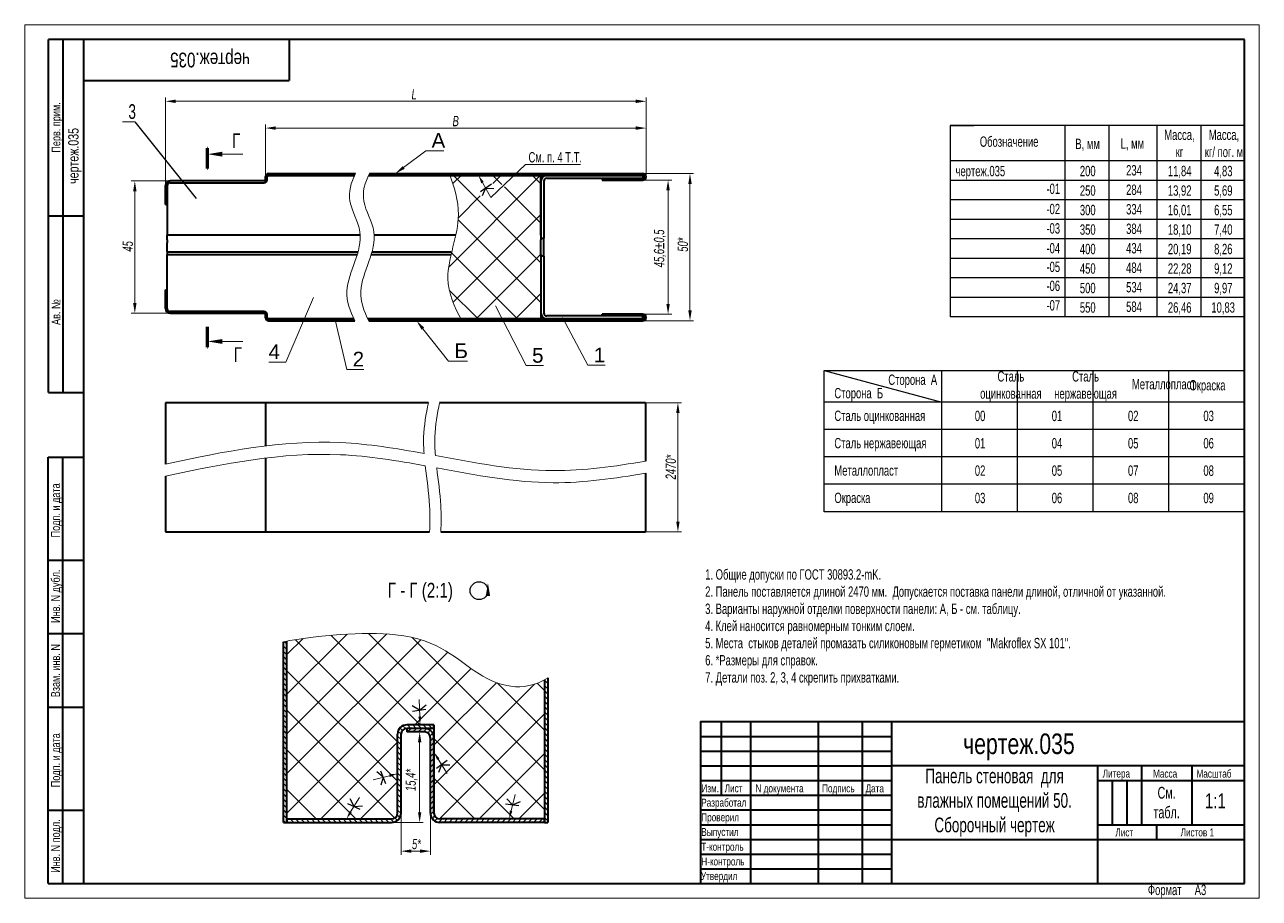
# Model space of a CAD drawing. Header units: millimetres. Extents: x 6259 to 6679, y -9171 to -8874.
import ezdxf
from ezdxf import colors
from ezdxf.entities.mleader import LeaderData, LeaderLine
from ezdxf.math import Vec2, Vec3

# ---------------------------------------------------------------- set-up
doc = ezdxf.new("R2010")
doc.units = ezdxf.units.MM
for name, color, linetype, lineweight in [('Layer_02', 7, 'Continuous', 15), ('Layer_03', 251, 'Continuous', 40), ('Layer_05', 250, 'Continuous', 40), ('Layer_08', 6, 'Continuous', 13), ('Layer_09', 7, 'Continuous', 30), ('Layer_11', 1, 'Continuous', 9), ('Layer_12', 6, 'Continuous', 15)]:
    doc.layers.add(name, color=color, linetype=linetype, lineweight=lineweight)
doc.styles.get("Standard").update_dxf_attribs({"font": 'arial.ttf'})
doc.styles.add('Style_01', font='ARIALN.TTF', dxfattribs={"width": 0.8, "height": 3.5})
doc.styles.add('Style_03', font='ARIALNI.TTF', dxfattribs={"width": 0.8})
doc.dimstyles.new('DimStyle_01', dxfattribs={"dimscale": 0, "dimtxt": 3.5, "dimasz": 3.5, "dimexe": 1.25, "dimexo": 0.02, "dimtad": 1, "dimdec": 1, "dimtxsty": 'Style_03', "dimcen": 0, "dimazin": 3, "dimtfac": 1, "dimtdec": 1, "dimtmove": 0, "dimatfit": 3, "dimlwd": 18, "dimlwe": 18, "dimarcsym": 1})

# ---------------------------------------------------------------- blocks, each defined once
blk = doc.blocks.new('*D17603')
at = {"color": 0, "lineweight": 18}
for p, q in [((6469.4, -8927.16), (6479.2, -8927.16)), ((6477.95, -8969.26), (6477.95, -8930.66)), ((6469.4, -8972.76), (6479.2, -8972.76))]:
    blk.add_line(p, q, dxfattribs=at)
for points in [[(6477.36, -8930.66), (6478.53, -8930.66), (6477.95, -8927.16)], [(6477.36, -8969.26), (6478.53, -8969.26), (6477.95, -8972.76)]]:
    blk.add_solid(points, dxfattribs=at)
at = {"layer": 'Defpoints', "color": 0, "lineweight": 18}
for p in [(6469.38, -8927.16), (6477.95, -8927.16), (6469.38, -8972.76)]:
    blk.add_point(p, dxfattribs=at)
at = {"color": 0, "lineweight": 18, "insert": (6475.21, -8950.4), "char_height": 3.5, "attachment_point": 5, "rotation": 90, "style": 'Style_03'}
blk.add_mtext('45,6±0,5', dxfattribs=at)
blk = doc.blocks.new('*D17604')
at = {"color": 0, "lineweight": 18}
for p, q in [((6469.4, -8924.96), (6486.65, -8924.96)), ((6485.4, -8928.46), (6485.4, -8971.46)), ((6469.4, -8974.96), (6486.65, -8974.96))]:
    blk.add_line(p, q, dxfattribs=at)
for points in [[(6484.82, -8928.46), (6485.99, -8928.46), (6485.4, -8924.96)], [(6484.82, -8971.46), (6485.99, -8971.46), (6485.4, -8974.96)]]:
    blk.add_solid(points, dxfattribs=at)
at = {"layer": 'Defpoints', "color": 0, "lineweight": 18}
for p in [(6469.38, -8924.96), (6469.38, -8974.96), (6485.4, -8974.96)]:
    blk.add_point(p, dxfattribs=at)
at = {"color": 0, "lineweight": 18, "insert": (6482.99, -8949.13), "char_height": 3.5, "attachment_point": 5, "rotation": 90, "style": 'Style_03'}
blk.add_mtext('50*', dxfattribs=at)
blk = doc.blocks.new('*D17605')
at = {"color": 0, "lineweight": 18}
for p, q in [((6308.56, -8927.46), (6295.29, -8927.46)), ((6296.54, -8930.96), (6296.54, -8968.96)), ((6308.56, -8972.46), (6295.29, -8972.46))]:
    blk.add_line(p, q, dxfattribs=at)
for points in [[(6295.96, -8930.96), (6297.13, -8930.96), (6296.54, -8927.46)], [(6295.96, -8968.96), (6297.13, -8968.96), (6296.54, -8972.46)]]:
    blk.add_solid(points, dxfattribs=at)
at = {"layer": 'Defpoints', "color": 0, "lineweight": 18}
for p in [(6308.58, -8927.46), (6296.54, -8972.46), (6308.58, -8972.46)]:
    blk.add_point(p, dxfattribs=at)
at = {"color": 0, "lineweight": 18, "insert": (6294.14, -8949.71), "char_height": 3.5, "attachment_point": 5, "rotation": 90, "style": 'Style_03'}
blk.add_mtext('45', dxfattribs=at)
blk = doc.blocks.new('_None')
blk = doc.blocks.new('*D17606')
at = {"color": 0, "lineweight": 18}
for p, q in [((6306.98, -8928.86), (6306.98, -8899.13)), ((6470.48, -8926.02), (6470.48, -8899.13)), ((6310.48, -8900.38), (6466.98, -8900.38))]:
    blk.add_line(p, q, dxfattribs=at)
for points in [[(6310.48, -8899.8), (6310.48, -8900.96), (6306.98, -8900.38)], [(6466.98, -8899.8), (6466.98, -8900.96), (6470.48, -8900.38)]]:
    blk.add_solid(points, dxfattribs=at)
at = {"layer": 'Defpoints', "color": 0, "lineweight": 18}
for p in [(6470.48, -8900.38), (6306.98, -8928.88), (6470.48, -8926.04)]:
    blk.add_point(p, dxfattribs=at)
at = {"color": 0, "lineweight": 18, "insert": (6391.56, -8898.01), "char_height": 3.5, "attachment_point": 5, "style": 'Style_03'}
blk.add_mtext('L', dxfattribs=at)
blk = doc.blocks.new('*D17607')
at = {"color": 0, "lineweight": 18}
for p, q in [((6340.98, -8925.94), (6340.98, -8908.23)), ((6344.48, -8909.48), (6466.98, -8909.48)), ((6470.48, -8926.04), (6470.48, -8908.23))]:
    blk.add_line(p, q, dxfattribs=at)
for points in [[(6344.48, -8908.9), (6344.48, -8910.07), (6340.98, -8909.48)], [(6466.98, -8908.9), (6466.98, -8910.07), (6470.48, -8909.48)]]:
    blk.add_solid(points, dxfattribs=at)
at = {"layer": 'Defpoints', "color": 0, "lineweight": 18}
for p in [(6470.48, -8909.48), (6340.98, -8925.96), (6470.48, -8926.06)]:
    blk.add_point(p, dxfattribs=at)
at = {"color": 0, "lineweight": 18, "insert": (6405.7, -8907.11), "char_height": 3.5, "attachment_point": 5, "style": 'Style_03'}
blk.add_mtext('В', dxfattribs=at)
blk = doc.blocks.new('*D17608')
at = {"color": 0, "lineweight": 18}
for p, q in [((6470.3, -9002.84), (6482.54, -9002.84)), ((6481.29, -9006.34), (6481.29, -9043.25)), ((6470.3, -9046.75), (6482.54, -9046.75))]:
    blk.add_line(p, q, dxfattribs=at)
for points in [[(6480.71, -9006.34), (6481.88, -9006.34), (6481.29, -9002.84)], [(6480.71, -9043.25), (6481.88, -9043.25), (6481.29, -9046.75)]]:
    blk.add_solid(points, dxfattribs=at)
at = {"layer": 'Defpoints', "color": 0, "lineweight": 18}
for p in [(6470.28, -9002.84), (6470.28, -9046.75), (6481.29, -9046.75)]:
    blk.add_point(p, dxfattribs=at)
at = {"color": 0, "lineweight": 18, "insert": (6478.88, -9024.74), "char_height": 3.5, "attachment_point": 5, "rotation": 90, "style": 'Style_03'}
blk.add_mtext('2470*', dxfattribs=at)
blk = doc.blocks.new('*D17609')
at = {"color": 0, "lineweight": 18}
for p, q in [((6387.1, -9142.38), (6387.1, -9156.56)), ((6397.1, -9142.38), (6397.1, -9156.56)), ((6390.6, -9155.31), (6393.6, -9155.31))]:
    blk.add_line(p, q, dxfattribs=at)
for points in [[(6390.6, -9154.73), (6390.6, -9155.89), (6387.1, -9155.31)], [(6393.6, -9154.73), (6393.6, -9155.89), (6397.1, -9155.31)]]:
    blk.add_solid(points, dxfattribs=at)
at = {"layer": 'Defpoints', "color": 0, "lineweight": 18}
for p in [(6387.1, -9142.36), (6397.1, -9142.36), (6397.1, -9155.31)]:
    blk.add_point(p, dxfattribs=at)
at = {"color": 0, "lineweight": 18, "insert": (6392.34, -9152.9), "char_height": 3.5, "attachment_point": 5, "style": 'Style_03'}
blk.add_mtext('5*', dxfattribs=at)
blk = doc.blocks.new('*D17612')
at = {"color": 0, "lineweight": 18}
for p, q in [((6392.12, -9114.76), (6394.69, -9114.76)), ((6393.44, -9118.26), (6393.44, -9142.06)), ((6383.92, -9145.56), (6394.69, -9145.56))]:
    blk.add_line(p, q, dxfattribs=at)
for points in [[(6392.86, -9118.26), (6394.02, -9118.26), (6393.44, -9114.76)], [(6392.86, -9142.06), (6394.02, -9142.06), (6393.44, -9145.56)]]:
    blk.add_solid(points, dxfattribs=at)
at = {"layer": 'Defpoints', "color": 0, "lineweight": 18}
for p in [(6392.1, -9114.76), (6383.9, -9145.56), (6393.44, -9145.56)]:
    blk.add_point(p, dxfattribs=at)
at = {"color": 0, "lineweight": 18, "insert": (6390.7, -9131.13), "char_height": 3.5, "attachment_point": 5, "rotation": 90, "style": 'Style_03'}
blk.add_mtext('15,4*', dxfattribs=at)
blk = doc.blocks.new('A$C6B053596')
at = {"color": 0, "lineweight": 30}
for p, q in [((4.49, -2.79), (0.87, -5.61)), ((2.59, -4.27), (1.5, -6.91)), ((2.59, -4.27), (5.45, -4.27))]:
    blk.add_line(p, q, dxfattribs=at)
at = {"color": 0, "linetype": 'ByBlock', "lineweight": 20}
blk.add_lwpolyline([(1.46, -2.39), (4.46, -7.31)], dxfattribs=at)
at = {"color": 0, "lineweight": 25}
blk.add_solid([(1.06, -2.63), (0, 0), (1.86, -2.15)], dxfattribs=at)

msp = doc.modelspace()

# ---------------------------------------------------------------- hatches: boundary and pattern name
at = {"lineweight": 18}
h = msp.add_hatch(dxfattribs=at)
h.set_pattern_fill('ANSI31', color=256, scale=0.4, angle=90)
h.set_pattern_definition([(135, (547.7124, -261.9013), (-0.89802561, -0.89802561), [])])
edge = h.paths.add_edge_path()
edge.add_line((6421.52, -8974.36), (6407.57, -8974.36))
edge.add_spline(control_points=[(6407.57, -8974.36), (6407.69, -8974.56), (6407.81, -8974.76), (6407.93, -8974.96)], knot_values=[54.354201, 54.354201, 54.354201, 54.354201, 55.031453, 55.031453, 55.031453, 55.031453], degree=3, periodic=0)
edge.add_line((6407.93, -8974.96), (6421.83, -8974.96))
edge.add_line((6421.83, -8974.96), (6421.52, -8974.36))
h.paths.add_polyline_path([(6442.25, -8974.36), (6436.68, -8974.36), (6421.52, -8974.36), (6421.83, -8974.96), (6442.57, -8974.96)])
h.paths.add_polyline_path([(6469.38, -8972.76), (6455.48, -8972.76), (6455.48, -8973.36), (6469.38, -8973.36, -1), (6469.38, -8974.36), (6442.25, -8974.36), (6442.57, -8974.96), (6469.38, -8974.96, 1)])
edge = h.paths.add_edge_path()
edge.add_line((6426.19, -8924.96), (6403.5, -8924.96))
edge.add_spline(control_points=[(6403.5, -8924.96), (6403.58, -8925.16), (6403.65, -8925.36), (6403.73, -8925.56)], knot_values=[2.986282, 2.986282, 2.986282, 2.986282, 3.609951, 3.609951, 3.609951, 3.609951], degree=3, periodic=0)
edge.add_line((6403.73, -8925.56), (6425.56, -8925.56))
edge.add_line((6425.56, -8925.56), (6426.19, -8924.96))
h.paths.add_polyline_path([(6469.38, -8924.96), (6426.19, -8924.96), (6425.56, -8925.56), (6469.38, -8925.56, -1), (6469.38, -8926.56), (6455.48, -8926.56), (6455.48, -8927.16), (6469.38, -8927.16, 1)])
at = {"lineweight": 25}
h = msp.add_hatch(dxfattribs=at)
h.set_pattern_fill('ANSI37', color=256, scale=3)
h.set_pattern_definition([(45, (-295.335, -268.135), (-6.735192, 6.735192), []), (135, (-295.335, -268.135), (-6.735192, -6.735192), [])])
edge = h.paths.add_edge_path()
edge.add_line((6348.3, -9144.36), (6383.9, -9144.36))
edge.add_arc((6383.9, -9142.36), 2, 270, 360)
edge.add_line((6385.9, -9142.36), (6385.9, -9115.56))
edge.add_arc((6389.1, -9115.56), 3.2, 90, 180, ccw=False)
edge.add_line((6389.1, -9112.36), (6398.3, -9112.36))
edge.add_line((6398.3, -9112.36), (6398.3, -9142.36))
edge.add_arc((6400.3, -9142.36), 2, 180, 270)
edge.add_line((6400.3, -9144.36), (6435.9, -9144.36))
edge.add_line((6435.9, -9144.36), (6435.9, -9097.12))
edge.add_spline(control_points=[(6435.9, -9097.12), (6427.53, -9101.52), (6410.29, -9095.71), (6396.72, -9078.67), (6359.72, -9081.87), (6348.3, -9083.92)], knot_values=[13.174271, 13.174271, 13.174271, 13.174271, 26.701067, 43.65577, 55.323105, 55.323105, 55.323105, 55.323105], degree=3, periodic=0)
edge.add_line((6348.3, -9083.92), (6348.3, -9144.36))
at = {"lineweight": 18}
h = msp.add_hatch(dxfattribs=at)
h.set_pattern_fill('ANSI31', color=256, scale=0.4, angle=90)
h.set_pattern_definition([(135, (-295.335, -268.135), (-0.89802561, -0.89802561), [])])
edge = h.paths.add_edge_path()
edge.add_spline(control_points=[(6348.3, -9083.92), (6347.9, -9083.99), (6347.5, -9084.07), (6347.1, -9084.14)], knot_values=[55.323105, 55.323105, 55.323105, 55.323105, 55.736822, 55.736822, 55.736822, 55.736822], degree=3, periodic=0)
edge.add_line((6347.1, -9084.14), (6347.1, -9145.56))
edge.add_line((6347.1, -9145.56), (6348.3, -9145.56))
edge.add_line((6348.3, -9145.56), (6348.3, -9083.92))
edge = h.paths.add_edge_path()
edge.add_spline(control_points=[(6437.1, -9096.44), (6436.7, -9096.68), (6436.3, -9096.91), (6435.9, -9097.12)], knot_values=[12.530554, 12.530554, 12.530554, 12.530554, 13.174271, 13.174271, 13.174271, 13.174271], degree=3, periodic=0)
edge.add_line((6435.9, -9097.14), (6435.9, -9145.56))
edge.add_line((6435.9, -9145.56), (6437.1, -9145.56))
edge.add_line((6437.1, -9145.56), (6437.1, -9096.44))
h = msp.add_hatch(dxfattribs=at)
h.set_pattern_fill('ANSI31', color=256, scale=0.4, angle=90)
h.set_pattern_definition([(135, (-13854.5857, -21447.083), (-0.89802561, -0.89802561), [])])
h.paths.add_polyline_path([(6387.1, -9115.56, -0.414214), (6389.1, -9113.56), (6398.3, -9113.56), (6398.3, -9112.36), (6389.1, -9112.36, 0.414214), (6385.9, -9115.56), (6385.9, -9142.36, -0.414214), (6383.9, -9144.36), (6348.3, -9144.36), (6348.3, -9145.56), (6383.9, -9145.56, 0.414214), (6387.1, -9142.36)])
h = msp.add_hatch(dxfattribs=at)
h.set_pattern_fill('ANSI31', color=256, scale=0.4, angle=180)
h.set_pattern_definition([(225, (-13854.5857, -21447.083), (0.89802561, -0.89802561), [])])
h.paths.add_polyline_path([(6398.3, -9116.76, 0.414214), (6395.1, -9113.56), (6389.1, -9113.56), (6389.1, -9114.76), (6395.1, -9114.76, -0.414214), (6397.1, -9116.76), (6397.1, -9142.36, 0.414214), (6400.3, -9145.56), (6435.9, -9145.56), (6435.9, -9144.36), (6400.3, -9144.36, -0.414214), (6398.3, -9142.36)])

# ---------------------------------------------------------------- linework, layer by layer
at = {"color": 0, "lineweight": 25}
msp.add_line((6296.55, -8907.36), (6317.39, -8933.42), dxfattribs=at)
at = {"color": 2, "lineweight": 60}
for p, q in [((6321.1, -8923.18), (6321.1, -8916.32)), ((6321.25, -8916.32), (6321.1, -8916.32)), ((6321.25, -8916.32), (6321.25, -8923.18)), ((6321.25, -8923.18), (6321.1, -8923.18)), ((6321.17, -8983.93), (6321.17, -8977.07)), ((6321.32, -8977.07), (6321.32, -8983.93)), ((6321.32, -8983.93), (6321.17, -8983.93))]:
    msp.add_line(p, q, dxfattribs=at)
at = {"color": 3, "lineweight": 40}
for p, q in [((6341.98, -8924.96), (6371.67, -8924.96)), ((6376.4, -8924.96), (6469.38, -8924.96)), ((6306.98, -8935.46), (6306.98, -8929.06)), ((6307.58, -8929.06), (6307.58, -8945.86)), ((6307.58, -8935.46), (6307.58, -8929.06)), ((6340.58, -8927.46), (6308.58, -8927.46)), ((6308.58, -8928.06), (6340.58, -8928.06)), ((6340.98, -8927.06), (6340.98, -8925.96)), ((6341.58, -8927.06), (6341.58, -8925.96)), ((6341.98, -8925.56), (6371.37, -8925.56)), ((6341.98, -8925.56), (6371.37, -8925.56)), ((6376.09, -8925.56), (6434.68, -8925.56)), ((6376.09, -8925.56), (6469.38, -8925.56)), ((6434.68, -8945.86), (6434.68, -8925.56)), ((6434.68, -8927.16), (6434.68, -8946.86)), ((6434.68, -8927.56), (6434.68, -8946.86)), ((6435.68, -8927.56), (6435.68, -8946.86)), ((6436.28, -8925.56), (6469.38, -8925.56)), ((6436.68, -8925.56), (6469.38, -8925.56)), ((6436.68, -8926.56), (6469.38, -8926.56)), ((6455.48, -8926.56), (6455.48, -8927.16)), ((6455.48, -8926.56), (6469.38, -8926.56)), ((6455.48, -8927.16), (6469.38, -8927.16)), ((6469.38, -8925.56), (6469.38, -8926.56)), ((6306.98, -8935.46), (6307.58, -8935.46)), ((6307.58, -8947.46), (6307.58, -8945.86)), ((6373.24, -8945.86), (6307.58, -8945.86)), ((6405.72, -8945.86), (6377.97, -8945.86)), ((6307.58, -8947.46), (6307.58, -8948.46)), ((6307.58, -8951.46), (6307.58, -8948.46)), ((6434.68, -8946.86), (6434.68, -8947.46)), ((6434.68, -8946.86), (6434.68, -8947.46)), ((6434.68, -8946.86), (6435.68, -8946.86)), ((6434.68, -8952.26), (6434.68, -8947.46)), ((6434.68, -8952.26), (6434.68, -8947.46)), ((6435.68, -8953.06), (6435.68, -8946.86)), ((6307.58, -8951.46), (6307.58, -8952.46)), ((6307.58, -8951.56), (6372.48, -8951.56)), ((6307.58, -8954.06), (6307.58, -8952.46)), ((6307.58, -8952.46), (6372.22, -8952.46)), ((6307.58, -8970.86), (6307.58, -8954.06)), ((6376.95, -8952.46), (6404.15, -8952.46)), ((6377.21, -8951.56), (6404.15, -8951.56)), ((6434.68, -8952.46), (6434.68, -8952.26)), ((6434.68, -8952.46), (6434.68, -8952.26)), ((6434.68, -8952.46), (6434.68, -8953.06)), ((6434.68, -8952.46), (6434.68, -8953.06)), ((6434.68, -8953.06), (6434.68, -8972.76)), ((6435.68, -8953.06), (6434.68, -8953.06)), ((6434.68, -8953.06), (6434.68, -8972.36)), ((6434.68, -8954.06), (6434.68, -8974.36)), ((6434.68, -8954.06), (6434.68, -8974.36)), ((6435.68, -8953.06), (6435.68, -8972.36)), ((6306.98, -8970.86), (6306.98, -8964.46)), ((6306.98, -8964.46), (6307.58, -8964.46)), ((6307.58, -8970.86), (6307.58, -8964.46)), ((6340.58, -8971.86), (6308.58, -8971.86)), ((6308.58, -8972.46), (6340.58, -8972.46)), ((6340.98, -8973.96), (6340.98, -8972.86)), ((6341.58, -8973.96), (6341.58, -8972.86)), ((6371.11, -8974.36), (6341.98, -8974.36)), ((6341.98, -8974.36), (6371.11, -8974.36)), ((6341.98, -8974.96), (6371.42, -8974.96)), ((6434.68, -8974.36), (6375.83, -8974.36)), ((6375.83, -8974.36), (6469.38, -8974.36)), ((6376.14, -8974.96), (6469.38, -8974.96)), ((6469.38, -8974.36), (6436.28, -8974.36)), ((6469.38, -8973.36), (6436.68, -8973.36)), ((6469.38, -8974.36), (6436.68, -8974.36)), ((6455.48, -8973.36), (6455.48, -8972.76)), ((6469.38, -8972.76), (6455.48, -8972.76)), ((6469.38, -8973.36), (6455.48, -8973.36)), ((6469.38, -8974.36), (6469.38, -8973.36)), ((6391.38, -9002.84), (6306.98, -9002.84)), ((6306.98, -9002.84), (6306.98, -9023.69)), ((6306.98, -9002.84), (6306.98, -9023.69)), ((6396.45, -9002.84), (6340.98, -9002.84)), ((6340.98, -9002.84), (6340.98, -9017.57)), ((6340.98, -9002.84), (6340.98, -9017.57)), ((6470.28, -9002.84), (6400.23, -9002.84)), ((6470.28, -9002.84), (6470.28, -9022.69)), ((6470.28, -9002.84), (6470.28, -9022.69)), ((6340.98, -9021.68), (6340.98, -9046.75)), ((6306.98, -9027.8), (6306.98, -9046.75)), ((6470.28, -9026.8), (6470.28, -9046.75)), ((6306.98, -9046.75), (6392.64, -9046.75)), ((6340.98, -9046.75), (6396.83, -9046.75)), ((6400.63, -9046.75), (6470.28, -9046.75)), ((6347.1, -9145.56), (6347.1, -9084.14)), ((6348.3, -9144.36), (6348.3, -9083.92)), ((6348.3, -9145.56), (6348.3, -9083.92)), ((6435.9, -9097.12), (6435.9, -9144.36)), ((6435.9, -9097.12), (6435.9, -9145.56)), ((6437.1, -9096.44), (6437.1, -9145.56)), ((6398.3, -9112.36), (6389.1, -9112.36)), ((6395.1, -9113.56), (6389.1, -9113.56)), ((6389.1, -9113.56), (6389.1, -9114.76)), ((6398.3, -9113.56), (6389.1, -9113.56)), ((6398.3, -9113.56), (6398.3, -9112.36)), ((6398.3, -9112.36), (6398.3, -9142.36)), ((6385.9, -9142.36), (6385.9, -9115.56)), ((6387.1, -9142.36), (6387.1, -9115.56)), ((6395.1, -9114.76), (6389.1, -9114.76)), ((6397.1, -9142.36), (6397.1, -9116.76)), ((6398.3, -9142.36), (6398.3, -9116.76)), ((6347.1, -9145.56), (6348.3, -9145.56)), ((6348.3, -9144.36), (6348.3, -9145.56)), ((6348.3, -9144.36), (6383.9, -9144.36)), ((6348.3, -9145.56), (6383.9, -9145.56)), ((6435.9, -9144.36), (6400.3, -9144.36)), ((6435.9, -9145.56), (6400.3, -9145.56)), ((6435.9, -9145.56), (6435.9, -9144.36)), ((6435.9, -9145.56), (6437.1, -9145.56))]:
    msp.add_line(p, q, dxfattribs=at)
at = {"color": 0, "linetype": 'ByBlock', "lineweight": 20}
for p, q in [((6417.62, -8933.06), (6429.41, -8921.92)), ((6429.41, -8921.92), (6448.14, -8921.92))]:
    msp.add_line(p, q, dxfattribs=at)
at = {"lineweight": 25}
for p, q in [((6403.33, -8956.72), (6434.48, -8925.56)), ((6404.72, -8928.38), (6407.54, -8925.56)), ((6434.68, -8955.33), (6404.9, -8925.56)), ((6418.28, -8928.29), (6421.01, -8925.56)), ((6421.43, -8928.62), (6418.37, -8925.56)), ((6434.68, -8928.39), (6431.84, -8925.56)), ((6406.6, -8939.97), (6414.02, -8932.55)), ((6434.68, -8941.86), (6422.29, -8929.48)), ((6404.78, -8968.73), (6434.68, -8938.83)), ((6434.68, -8968.8), (6406.55, -8940.68)), ((6426.76, -8974.36), (6404.28, -8951.88)), ((6412.62, -8974.36), (6434.68, -8952.3)), ((6413.29, -8974.36), (6403.52, -8964.59)), ((6426.09, -8974.36), (6434.68, -8965.77))]:
    msp.add_line(p, q, dxfattribs=at)
at = {"color": 0, "lineweight": 30}
for p, q in [((6417.83, -8928.54), (6414.1, -8931.21)), ((6415.87, -8929.94), (6414.68, -8932.54)), ((6415.87, -8929.94), (6418.73, -8930.06))]:
    msp.add_line(p, q, dxfattribs=at)
at = {"color": 0, "linetype": 'ByBlock', "lineweight": 20}
for points in [[(6292.37, -8907.36), (6296.55, -8907.36)], [(6414.82, -8928.02), (6417.62, -8933.06)]]:
    msp.add_lwpolyline(points, dxfattribs=at)
at = {"color": 3, "lineweight": 40}
for centre, radius, start, end in [((6341.98, -8925.96), 1, 90, 180), ((6469.38, -8926.06), 1.1, 270, 90), ((6308.58, -8929.06), 1.6, 90, 180), ((6308.58, -8929.06), 1, 90, 180), ((6340.58, -8927.06), 1, 270, 0), ((6340.58, -8927.06), 0.4, 270, 0), ((6341.98, -8925.96), 0.4, 90, 180), ((6436.68, -8927.56), 2, 90, 180), ((6436.68, -8927.56), 1, 90, 180), ((6469.38, -8926.06), 0.5, 270, 90), ((6308.58, -8970.86), 1.6, 180, 270), ((6308.58, -8970.86), 1, 180, 270), ((6340.58, -8972.86), 1, 0, 90), ((6340.58, -8972.86), 0.4, 0, 90), ((6341.98, -8973.96), 1, 180, 270), ((6341.98, -8973.96), 0.4, 180, 270), ((6436.68, -8972.36), 2, 180, 270), ((6436.68, -8972.36), 1, 180, 270), ((6469.38, -8973.86), 1.1, 270, 90), ((6469.38, -8973.86), 0.5, 270, 90), ((6389.1, -9115.56), 3.2, 90, 180), ((6389.1, -9115.56), 2, 90, 180), ((6395.1, -9116.76), 3.2, 0, 90), ((6395.1, -9116.76), 2, 0, 90), ((6383.9, -9142.36), 3.2, 270, 0), ((6383.9, -9142.36), 2, 270, 0), ((6400.3, -9142.36), 3.2, 180, 270), ((6400.3, -9142.36), 2, 180, 270)]:
    msp.add_arc(centre, radius, start, end, dxfattribs=at)
at = {"color": 0, "lineweight": 25}
msp.add_solid([(6414.41, -8928.25), (6413.46, -8925.57), (6415.23, -8927.79)], dxfattribs=at)
at = {"layer": 'Layer_03', "linetype": 'Continuous'}
for p, q in [((6674.08, -8879.34), (6267.2, -8879.34)), ((6267.2, -8999.34), (6267.2, -8879.34)), ((6272.2, -8999.34), (6272.2, -8879.34)), ((6279.08, -8879.34), (6279.08, -9166.34)), ((6349.08, -8879.34), (6349.08, -8893.34)), ((6674.08, -9166.34), (6674.08, -8879.34)), ((6279.08, -8893.34), (6349.08, -8893.34)), ((6267.2, -8939.34), (6279.08, -8939.34)), ((6267.2, -8999.34), (6279.08, -8999.34)), ((6267.08, -9166.34), (6267.08, -9021.34)), ((6267.08, -9021.34), (6279.08, -9021.34)), ((6272.08, -9166.34), (6272.08, -9021.34)), ((6267.08, -9056.34), (6279.08, -9056.34)), ((6267.08, -9081.34), (6279.08, -9081.34)), ((6267.08, -9106.34), (6279.08, -9106.34)), ((6488.95, -9116.3), (6554, -9116.3)), ((6488.95, -9121.31), (6554, -9121.31)), ((6488.95, -9126.31), (6554, -9126.31)), ((6629.05, -9131.31), (6629.05, -9146.32)), ((6634.05, -9131.31), (6634.05, -9146.32)), ((6267.08, -9141.34), (6279.08, -9141.34)), ((6488.95, -9141.32), (6554, -9141.32)), ((6488.95, -9146.32), (6554, -9146.32)), ((6488.95, -9151.33), (6554, -9151.33)), ((6488.95, -9156.33), (6554, -9156.33)), ((6488.95, -9161.33), (6554, -9161.33)), ((6267.08, -9166.34), (6279.08, -9166.34)), ((6279.08, -9166.34), (6674.08, -9166.34))]:
    msp.add_line(p, q, dxfattribs=at)
for points in [[(6674.08, -9111.3), (6488.95, -9111.3), (6488.95, -9166.34)], [(6495.96, -9111.3), (6495.96, -9136.32)], [(6505.97, -9111.3), (6505.97, -9166.34)], [(6528.98, -9111.3), (6528.98, -9166.34)], [(6543.99, -9111.3), (6543.99, -9166.34)], [(6554, -9111.3), (6554, -9166.34)], [(6674.08, -9126.31), (6554, -9126.31)], [(6624.04, -9126.31), (6624.04, -9166.34)], [(6639.05, -9126.31), (6639.05, -9146.32)], [(6656.07, -9126.31), (6656.07, -9146.32)], [(6488.95, -9131.31), (6554, -9131.31)], [(6624.04, -9131.31), (6674.08, -9131.31)], [(6488.95, -9136.32), (6554, -9136.32)], [(6624.04, -9146.32), (6674.08, -9146.32)], [(6644.06, -9146.32), (6644.06, -9151.33)], [(6554, -9151.33), (6674.08, -9151.33)]]:
    msp.add_lwpolyline(points, dxfattribs=at)
at = {"layer": 'Layer_03', "color": 0, "lineweight": 25}
msp.add_lwpolyline([(6656.07, -9126.31), (6656.07, -9146.32)], dxfattribs=at)
at = {"layer": 'Layer_08'}
for p, q in [((6259.08, -8874.34), (6679.08, -8874.34)), ((6259.08, -9171.34), (6259.08, -8874.34)), ((6679.08, -8874.34), (6259.08, -8874.34)), ((6259.08, -8874.34), (6259.08, -9171.34)), ((6679.08, -9171.34), (6679.08, -8874.34)), ((6259.08, -9171.34), (6679.08, -9171.34)), ((6679.08, -9171.34), (6259.08, -9171.34)), ((6259.08, -9171.34), (6679.08, -9171.34))]:
    msp.add_line(p, q, dxfattribs=at)
at = {"layer": 'Layer_08', "color": 2, "lineweight": 30}
msp.add_circle((6413.64, -9066.75), 3.03, dxfattribs=at)
msp.add_solid([(6415.94, -9068.54), (6417.4, -9068.54), (6416.67, -9064.17)], dxfattribs=at)
at = {"layer": 'Layer_09', "color": 0}
for p, q in [((6644.22, -8908.55), (6573.92, -8908.55)), ((6573.92, -8908.55), (6573.92, -8973.65)), ((6573.92, -8908.55), (6581.92, -8908.55)), ((6612.94, -8908.55), (6612.94, -8973.65)), ((6627.87, -8908.55), (6627.87, -8973.65)), ((6644.22, -8908.55), (6644.22, -8973.65)), ((6674.08, -8908.55), (6644.22, -8908.55)), ((6644.22, -8908.55), (6644.22, -8973.65)), ((6659.15, -8908.55), (6659.15, -8973.65)), ((6674.08, -8908.55), (6674.08, -8973.65)), ((6644.22, -8920.64), (6573.92, -8920.64)), ((6674.08, -8920.64), (6644.22, -8920.64)), ((6644.22, -8927.27), (6573.92, -8927.27)), ((6674.08, -8927.27), (6644.22, -8927.27)), ((6644.22, -8933.89), (6573.92, -8933.89)), ((6674.08, -8933.89), (6644.22, -8933.89)), ((6644.22, -8940.52), (6573.92, -8940.52)), ((6674.08, -8940.52), (6644.22, -8940.52)), ((6644.22, -8947.15), (6573.92, -8947.15)), ((6674.08, -8947.15), (6644.22, -8947.15)), ((6644.22, -8953.77), (6573.92, -8953.77)), ((6674.08, -8953.77), (6644.22, -8953.77)), ((6644.22, -8960.4), (6573.92, -8960.4)), ((6674.08, -8960.4), (6644.22, -8960.4)), ((6644.22, -8967.03), (6573.92, -8967.03)), ((6674.08, -8967.03), (6644.22, -8967.03)), ((6674.08, -8973.65), (6573.92, -8973.65)), ((6531.06, -8991.87), (6674.08, -8991.87)), ((6531.06, -9039.9), (6531.06, -8991.87)), ((6531.06, -8991.87), (6571.04, -9002.7)), ((6571.04, -9039.9), (6571.04, -8991.87)), ((6596.8, -9039.9), (6596.8, -8991.87)), ((6622.56, -9039.9), (6622.56, -8991.87)), ((6648.32, -9039.9), (6648.32, -8991.87)), ((6674.08, -9039.9), (6674.08, -8991.87)), ((6674.08, -9002.7), (6531.06, -9002.7)), ((6674.08, -9012), (6531.06, -9012)), ((6674.08, -9021.3), (6531.06, -9021.3)), ((6674.08, -9030.6), (6531.06, -9030.6)), ((6674.08, -9039.9), (6531.06, -9039.9))]:
    msp.add_line(p, q, dxfattribs=at)
at = {"layer": 'Layer_11', "ltscale": 0.04}
for p, q in [((6333.32, -8918.35), (6326.32, -8918.35)), ((6333.32, -8982.03), (6326.32, -8982.03))]:
    msp.add_line(p, q, dxfattribs=at)
for points in [[(6326.32, -8917.52), (6326.32, -8919.19), (6321.32, -8918.35)], [(6326.32, -8982.86), (6326.32, -8981.2), (6321.32, -8982.03)]]:
    msp.add_solid(points, dxfattribs=at)
at = {"layer": 'Layer_12', "color": 253}
for points, knots in [([(6371.67, -8924.96), (6370.05, -8928.05), (6368.21, -8934.52), (6376.87, -8947.74), (6366.33, -8962), (6369.68, -8971.69), (6371.42, -8974.96)], [10.292378, 10.292378, 10.292378, 10.292378, 20.485871, 31.406252, 52.12652, 62.887854, 62.887854, 62.887854, 62.887854]), ([(6376.4, -8924.96), (6374.78, -8928.05), (6372.93, -8934.52), (6381.6, -8947.74), (6371.06, -8962), (6374.41, -8971.69), (6376.14, -8974.96)], [10.292378, 10.292378, 10.292378, 10.292378, 20.485871, 31.406252, 52.12652, 62.887854, 62.887854, 62.887854, 62.887854]), ([(6403.5, -8924.96), (6405.23, -8929.56), (6408.93, -8941.25), (6400.36, -8958.95), (6405.13, -8970.32), (6407.93, -8974.96)], [2.986282, 2.986282, 2.986282, 2.986282, 17.336187, 39.322181, 55.031453, 55.031453, 55.031453, 55.031453]), ([(6396.45, -9002.84), (6395.61, -9006.74), (6394.61, -9012.48), (6394.79, -9018.26), (6394.93, -9020.11)], [4.785234, 4.785234, 4.785234, 4.785234, 16.650887, 22.247908, 22.247908, 22.247908, 22.247908]), ([(6400.23, -9002.84), (6399.4, -9006.7), (6398.37, -9012.67), (6398.62, -9018.69), (6398.79, -9020.82)], [4.923033, 4.923033, 4.923033, 4.923033, 16.650887, 23.099834, 23.099834, 23.099834, 23.099834]), ([(6306.98, -9023.69), (6326.84, -9019.46), (6356.17, -9013.62), (6385.47, -9018.39), (6394.93, -9020.11)], [3.465313, 3.465313, 3.465313, 3.465313, 63.520069, 92.143097, 92.143097, 92.143097, 92.143097]), ([(6306.98, -9027.8), (6326.84, -9023.58), (6356.31, -9017.7), (6385.74, -9022.55), (6395.33, -9024.3)], [3.465313, 3.465313, 3.465313, 3.465313, 63.520069, 92.546154, 92.546154, 92.546154, 92.546154]), ([(6398.79, -9020.82), (6412.15, -9023.3), (6435.96, -9027.89), (6459.81, -9024.5), (6470.28, -9022.69)], [96.046424, 96.046424, 96.046424, 96.046424, 136.468755, 168.095878, 168.095878, 168.095878, 168.095878]), ([(6395.33, -9024.3), (6395.85, -9028.83), (6397.06, -9036.31), (6396.96, -9043.81), (6396.83, -9046.75)], [26.452951, 26.452951, 26.452951, 26.452951, 40.091427, 48.938955, 48.938955, 48.938955, 48.938955]), ([(6399.23, -9025.02), (6412.44, -9027.47), (6436.1, -9031.98), (6459.81, -9028.61), (6470.28, -9026.8)], [96.485602, 96.485602, 96.485602, 96.485602, 136.468755, 168.095878, 168.095878, 168.095878, 168.095878]), ([(6399.23, -9025.02), (6399.74, -9029.26), (6400.87, -9036.51), (6400.76, -9043.76), (6400.63, -9046.75)], [27.311069, 27.311069, 27.311069, 27.311069, 40.091427, 49.074745, 49.074745, 49.074745, 49.074745]), ([(6437.1, -9096.44), (6428.26, -9101.76), (6410.5, -9095.97), (6396.59, -9078.5), (6358.64, -9081.97), (6347.1, -9084.14)], [12.530554, 12.530554, 12.530554, 12.530554, 26.701067, 43.65577, 55.736822, 55.736822, 55.736822, 55.736822])]:
    msp.add_open_spline(points, degree=3, knots=knots, dxfattribs=at)

# ---------------------------------------------------------------- block references
at = {"lineweight": 18}
for p, rotation in [((6393.57, -9112.33), 150.7901065111593), ((6385.9, -9128.96), 252.9683771055394), ((6368.52, -9144.36), 117.3959647186463), ((6423.88, -9144.36), 134.9999999999942)]:
    msp.add_blockref('A$C6B053596', p, dxfattribs=dict(at, rotation=rotation))
msp.add_blockref('A$C6B053596', (6398.3, -9121.65), dxfattribs=at)

# ---------------------------------------------------------------- texts
at = {"lineweight": 40, "style": 'Style_01', "width": 0.9}
for s, p in [('Г', (6329.68, -8916.31)), ('Г - Г (2:1)', (6382.64, -9069.09))]:
    msp.add_text(s, height=5, dxfattribs=at).set_placement(p)
at = {"color": 0, "lineweight": 25, "attachment_point": 1, "style": 'Style_01'}
for s, insert, char_height in [('3', (6294.37, -8901.36), 5), ('Обозначение', (6584, -8912.33), 3.5), ('чертеж.035 ', (6575.74, -8922.35), 3.5), ('200', (6618.04, -8922.34), 3.5), ('234', (6633.77, -8922.08), 3.5), ('11,84', (6647.98, -8922.34), 3.5), ('4,83', (6663.71, -8922.34), 3.5), ('-01', (6606.67, -8928.37), 3.5), ('250', (6618.04, -8928.97), 3.5), ('284', (6633.77, -8928.7), 3.5), ('13,92', (6647.98, -8928.97), 3.5), ('5,69', (6663.71, -8928.97), 3.5), ('-02', (6606.67, -8935.25), 3.5), ('300', (6618.04, -8935.6), 3.5), ('334', (6633.77, -8935.33), 3.5), ('16,01', (6647.98, -8935.6), 3.5), ('6,55', (6663.71, -8935.6), 3.5), ('-03', (6606.67, -8941.83), 3.5), ('350', (6618.04, -8942.23), 3.5), ('384', (6633.77, -8941.96), 3.5), ('18,10', (6647.98, -8942.23), 3.5), ('7,40', (6663.71, -8942.23), 3.5), ('-04', (6606.67, -8948.57), 3.5), ('400', (6618.04, -8948.85), 3.5), ('434', (6633.77, -8948.59), 3.5), ('20,19', (6647.98, -8948.85), 3.5), ('8,26', (6663.71, -8948.85), 3.5), ('-05', (6606.67, -8954.91), 3.5), ('450', (6618.04, -8955.48), 3.5), ('484', (6633.77, -8955.21), 3.5), ('22,28', (6647.98, -8955.48), 3.5), ('9,12', (6663.71, -8955.48), 3.5), ('-06', (6606.67, -8961.37), 3.5), ('500', (6618.04, -8962.11), 3.5), ('534', (6633.77, -8961.84), 3.5), ('24,37', (6647.98, -8962.11), 3.5), ('9,97', (6663.71, -8962.11), 3.5), ('-07', (6606.67, -8967.99), 3.5), ('550', (6618.04, -8968.73), 3.5), ('584', (6633.77, -8968.47), 3.5), ('26,46', (6647.98, -8968.73), 3.5), ('10,83', (6662.76, -8968.72), 3.5), ('\\pxqc;Сталь\\Pоцинкованная', (6584.11, -8992.15), 3.5), ('\\pxqc;Сталь\\Pнержавеющая', (6609.32, -8992.15), 3.5), ('Сторона  А', (6552.87, -8993.28), 3.5), ('\\pxqc;Металлопласт', (6635.75, -8994.78), 3.5), ('Окраска', (6655.32, -8995.16), 3.5), ('Сторона  Б', (6534.52, -8997.85), 3.5), ('Сталь оцинкованная', (6534.52, -9005.54), 3.5), ('00', (6582.31, -9005.59), 3.5), ('01', (6608.47, -9005.59), 3.5), ('02', (6634.4, -9005.59), 3.5), ('03', (6660.06, -9005.59), 3.5), ('Сталь нержавеющая', (6534.52, -9014.84), 3.5), ('01', (6582.31, -9014.89), 3.5), ('04', (6608.47, -9014.89), 3.5), ('05', (6634.4, -9014.89), 3.5), ('06', (6660.06, -9014.89), 3.5), ('Металлопласт', (6534.52, -9024.15), 3.5), ('02', (6582.31, -9024.19), 3.5), ('05', (6608.47, -9024.19), 3.5), ('07', (6634.4, -9024.19), 3.5), ('08', (6660.06, -9024.19), 3.5), ('Окраска', (6534.52, -9033.45), 3.5), ('03', (6582.31, -9033.49), 3.5), ('06', (6608.47, -9033.49), 3.5), ('08', (6634.4, -9033.49), 3.5), ('09', (6660.06, -9033.49), 3.5)]:
    msp.add_mtext(s, dxfattribs=dict(at, insert=insert, char_height=char_height))
at = {"color": 3, "lineweight": 40, "insert": (6430.47, -8917.65), "char_height": 3.5, "width": 20.613, "attachment_point": 1, "style": 'Style_01'}
msp.add_mtext('{\\C256;См. п. 4 Т.Т.}', dxfattribs=at)
at = {"layer": 'Layer_02', "color": 3, "linetype": 'Continuous', "style": 'Style_01', "width": 0.9}
msp.add_text('чертеж.035', height=5, rotation=180, dxfattribs=at).set_placement((6335.69, -8883.84))
at = {"layer": 'Layer_02', "linetype": 'Continuous', "lineweight": 25, "style": 'Style_01', "width": 0.9}
for s, p in [('Перв. прим.', (6271.2, -8917.86)), ('Ав. №', (6271.24, -8976.42)), ('Подп. и дата', (6271.07, -9048.66)), ('Инв. N дубл.', (6271.08, -9077.72)), ('Взам. инв. N', (6271.07, -9102.98)), ('Подп. и дата', (6271.08, -9133.6)), ('Инв. N подл.', (6271.08, -9162.71))]:
    msp.add_text(s, height=3, rotation=90, dxfattribs=at).set_placement(p)
at = {"layer": 'Layer_02', "color": 3, "linetype": 'Continuous', "lineweight": 25, "style": 'Style_01', "width": 0.9}
msp.add_text('чертеж.035', height=3.5, rotation=90, dxfattribs=at).set_placement((6277.39, -8928.44))
at = {"layer": 'Layer_02', "style": 'Style_01', "width": 0.9}
msp.add_text('Г', height=5, dxfattribs=at).set_placement((6330.24, -8988.98))
at = {"layer": 'Layer_02', "color": 3, "linetype": 'Continuous', "style": 'Style_01', "width": 0.9}
msp.add_text('чертеж.035', height=7, dxfattribs=at).set_placement((6578.32, -9122.31))
at = {"layer": 'Layer_02', "linetype": 'Continuous', "style": 'Style_01', "width": 0.9}
for s, height, p in [('Литера', 2.7, (6625.81, -9130.28)), ('Масса', 2.7, (6642.94, -9130.31)), ('Масштаб', 2.7, (6657.71, -9130.31)), ('Изм.', 2.7, (6489.31, -9135.31)), ('Лист', 2.7, (6497.19, -9135.3)), ('N документа', 2.7, (6507.68, -9135.3)), ('Подпись', 2.7, (6530.33, -9135.32)), ('Дата', 2.7, (6545.13, -9135.33)), ('Разработал', 2.7, (6489.22, -9140.16)), ('1:1', 5, (6660.54, -9140.7)), ('Проверил', 2.7, (6489.23, -9145.16)), ('Выпустил', 2.7, (6489.24, -9150.15)), ('Лист ', 2.7, (6630.13, -9150.3)), ('Листов 1', 2.7, (6652.29, -9150.3)), ('Т-контроль', 2.7, (6489.26, -9155.17)), ('Н-контроль', 2.7, (6489.26, -9160.17)), ('Утвердил', 2.7, (6489.09, -9165.12))]:
    msp.add_text(s, height=height, dxfattribs=at).set_placement(p)
at = {"layer": 'Layer_02', "char_height": 3.5, "attachment_point": 5, "style": 'Style_01'}
for s, insert, width in [('\\pxqc;Масса,\\Pкг', (6651.91, -8914.7), 8.7837), ('\\pxqc;Масса, кг/ пог. м', (6667.06, -8914.7), 13.236), ('В, мм', (6620.66, -8915.17), 9.6623), ('L, мм', (6635.89, -8915.07), 9.245)]:
    msp.add_mtext(s, dxfattribs=dict(at, insert=insert, width=width))
at = {"layer": 'Layer_02', "insert": (6490.57, -9099.05), "char_height": 3.5, "attachment_point": 7, "style": 'Style_01'}
msp.add_mtext_dynamic_manual_height_columns('1. Общие допуски по ГОСТ 30893.2-mK.\\P\\pxb0.25,ql;2. Панель поставляется длиной 2470 мм.  Допускается поставка панели длиной, отличной от указанной.\\P\\pq*;3. Варианты наружной отделки поверхности панели: А, Б - см. таблицу.\\P4. Клей наносится равномерным тонким слоем.\\P5. Места  стыков деталей промазать силиконовым герметиком  "Makroflex SX 101". \\P6. *Размеры для справок.\\P7. Детали поз. 2, 3, 4 скрепить прихватками.', width=162.2334, gutter_width=70, heights=[45.7], dxfattribs=at)
at = {"layer": 'Layer_02', "color": 3, "linetype": 'Continuous', "insert": (6589.02, -9138.82), "char_height": 5, "width": 53.7158, "attachment_point": 5, "style": 'Style_01'}
msp.add_mtext('\\pxqc;Панель стеновая  для влажных помещений 50.\\PСборочный чертеж', dxfattribs=at)
at = {"layer": 'Layer_03', "color": 0, "lineweight": 25, "insert": (6647.56, -9138.82), "char_height": 4, "width": 9.2443, "attachment_point": 5, "style": 'Style_01'}
msp.add_mtext('См. табл.', dxfattribs=at)
at = {"layer": 'Layer_05', "color": 3, "linetype": 'Continuous', "insert": (6641.18, -9166.74), "char_height": 3.5, "width": 32.9515, "attachment_point": 1, "style": 'Style_01'}
msp.add_mtext('Формат     А3', dxfattribs=at)

# ---------------------------------------------------------------- dimensions: what is measured, and where the dimension line sits
at = {"lineweight": 18}
for base, p1, p2, text, override, picture, middle in [((6470.48, -8900.38), (6306.98, -8928.88), (6470.48, -8926.04), 'L', {"dimscale": 1, "dimtix": 0, "dimtofl": 0, "dimtmove": 0, "dimatfit": 3}, '*D17606', (6391.56, -8900.38)), ((6470.48, -8909.48), (6340.98, -8925.96), (6470.48, -8926.06), 'В', {"dimscale": 1, "dimtix": 0, "dimtofl": 0, "dimtmove": 0, "dimatfit": 3}, '*D17607', (6405.7, -8909.48)), ((6397.1, -9155.31), (6387.1, -9142.36), (6397.1, -9142.36), '<>*', {"dimscale": 1, "dimlfac": 0.5, "dimtix": 0, "dimtofl": 0, "dimtmove": 0, "dimatfit": 3}, '*D17609', (6392.34, -9155.31))]:
    dim = msp.add_linear_dim(base=base, p1=p1, p2=p2, text=text, dimstyle='DimStyle_01', override=override, dxfattribs=at)
    dim.commit()
    dim.dimension.update_dxf_attribs({"geometry": picture, "text_midpoint": middle, "dimtype": 128})
for base, p1, p2, text, override, picture, middle in [((6485.4, -8974.96), (6469.38, -8924.96), (6469.38, -8974.96), '<>*', {"dimscale": 1, "dimtix": 0, "dimtofl": 0, "dimtmove": 0, "dimatfit": 3}, '*D17604', (6485.4, -8949.13)), ((6481.29, -9046.75), (6470.28, -9002.84), (6470.28, -9046.75), '2470*', {"dimscale": 1, "dimtix": 0, "dimtofl": 0, "dimtmove": 0, "dimatfit": 3}, '*D17608', (6481.29, -9024.74)), ((6393.44, -9145.56), (6392.1, -9114.76), (6383.9, -9145.56), '<>*', {"dimscale": 1, "dimlfac": 0.5, "dimtix": 0, "dimtofl": 0, "dimtmove": 0, "dimatfit": 3}, '*D17612', (6393.44, -9131.13))]:
    dim = msp.add_linear_dim(base=base, p1=p1, p2=p2, angle=90, text=text, dimstyle='DimStyle_01', override=override, dxfattribs=at)
    dim.commit()
    dim.dimension.update_dxf_attribs({"geometry": picture, "text_midpoint": middle, "dimtype": 128})
for base, p1, p2, override, picture, middle in [((6296.54, -8972.46), (6308.58, -8927.46), (6308.58, -8972.46), {"dimscale": 1, "dimtix": 0, "dimtofl": 0, "dimtmove": 0, "dimatfit": 3}, '*D17605', (6296.54, -8949.71)), ((6477.95, -8927.16), (6469.38, -8972.76), (6469.38, -8927.16), {"dimscale": 1, "dimtol": 1, "dimtp": 0.5, "dimtm": 0.5, "dimtix": 0, "dimtofl": 0, "dimtmove": 0, "dimatfit": 3}, '*D17603', (6477.95, -8950.4))]:
    dim = msp.add_linear_dim(base=base, p1=p1, p2=p2, angle=90, dimstyle='DimStyle_01', override=override, dxfattribs=at)
    dim.commit()
    dim.dimension.update_dxf_attribs({"geometry": picture, "text_midpoint": middle, "dimtype": 128})

# ---------------------------------------------------------------- leaders
at = {"color": 0, "lineweight": 25}
ml = msp.add_multileader_mtext('Standard', dxfattribs=at)
ml.set_content('А')
ml.set_leader_properties(lineweight=20)
ml.build(insert=Vec2(0, 0))
ml.multileader.update_dxf_attribs({"has_dogleg": 0, "text_left_attachment_type": 6, "text_right_attachment_type": 6, "arrow_head_size": 3.5})
ctx = ml.context
ctx.base_point, ctx.char_height, ctx.arrow_head_size, ctx.plane_origin = Vec3(6395.49, -8917.19), 5, 3.5, Vec3(6386.24, -8924.97)
ctx.left_attachment, ctx.right_attachment = 6, 6
notes = []
notes.append((ctx, [(0, (1, 1, 0), (6387.49, -8917.19), (1, 0), 8, [(0, [(6385.2, -8924.96)], 0, [])])]))
ctx.mtext.insert, ctx.mtext.flow_direction = Vec3(6397.49, -8911.19), 5
ml = msp.add_multileader_mtext('Standard', dxfattribs=at)
ml.set_content('4')
ml.set_leader_properties(lineweight=20)
ml.set_arrow_properties(name='NONE')
ml.build(insert=Vec2(0, 0))
ml.multileader.update_dxf_attribs({"has_dogleg": 0, "text_left_attachment_type": 6, "text_right_attachment_type": 6, "arrow_head_size": 3.5})
ctx = ml.context
ctx.base_point, ctx.char_height, ctx.arrow_head_size, ctx.plane_origin = Vec3(6341.64, -8989.04), 5, 3.5, Vec3(6354.28, -8972.86)
ctx.left_attachment, ctx.right_attachment, ctx.text_align_type = 6, 6, 2
notes.append((ctx, [(0, (1, 1, 0), (6355.91, -8989.04), (-1, 0), 8, [(0, [(6357.3, -8967.05)], 0, [])])]))
ctx.mtext.insert, ctx.mtext.alignment, ctx.mtext.flow_direction = Vec3(6345.91, -8983.04), 3, 5
ml = msp.add_multileader_mtext('Standard', dxfattribs=at)
ml.set_content('5')
ml.set_leader_properties(lineweight=20)
ml.set_arrow_properties(name='NONE')
ml.build(insert=Vec2(0, 0))
ml.multileader.update_dxf_attribs({"has_dogleg": 0, "text_left_attachment_type": 6, "text_right_attachment_type": 6, "arrow_head_size": 3.5})
ctx = ml.context
ctx.base_point, ctx.char_height, ctx.arrow_head_size, ctx.plane_origin = Vec3(6429.7, -8990.24), 5, 3.5, Vec3(6421.48, -8975.34)
ctx.left_attachment, ctx.right_attachment = 6, 6
notes.append((ctx, [(0, (1, 1, 0), (6421.7, -8990.24), (1, 0), 8, [(0, [(6419.25, -8969.95)], 0, [])])]))
ctx.mtext.insert, ctx.mtext.flow_direction = Vec3(6431.7, -8984.24), 5
ml = msp.add_multileader_mtext('Standard', dxfattribs=at)
ml.set_content('2')
ml.set_leader_properties(lineweight=20)
ml.set_arrow_properties(name='NONE')
ml.build(insert=Vec2(0, 0))
ml.multileader.update_dxf_attribs({"has_dogleg": 0, "text_left_attachment_type": 6, "text_right_attachment_type": 6, "arrow_head_size": 3.5})
ctx = ml.context
ctx.base_point, ctx.char_height, ctx.arrow_head_size, ctx.plane_origin = Vec3(6368.65, -8991.53), 5, 3.5, Vec3(6365.42, -8975.73)
ctx.left_attachment, ctx.right_attachment = 6, 6
notes.append((ctx, [(0, (1, 1, 0), (6360.65, -8991.53), (1, 0), 8, [(0, [(6364.68, -8974.7)], 0, [])])]))
ctx.mtext.insert, ctx.mtext.flow_direction = Vec3(6370.65, -8985.53), 5
ml = msp.add_multileader_mtext('Standard', dxfattribs=at)
ml.set_content('Б')
ml.set_leader_properties(lineweight=20)
ml.build(insert=Vec2(0, 0))
ml.multileader.update_dxf_attribs({"has_dogleg": 0, "text_left_attachment_type": 6, "text_right_attachment_type": 6, "arrow_head_size": 3.5})
ctx = ml.context
ctx.base_point, ctx.char_height, ctx.arrow_head_size, ctx.plane_origin = Vec3(6403.28, -8988.69), 5, 3.5, Vec3(6392.36, -8974.96)
ctx.left_attachment, ctx.right_attachment = 6, 6
notes.append((ctx, [(0, (1, 1, 0), (6395.28, -8988.69), (1, 0), 8, [(0, [(6392.36, -8974.96)], 0, [])])]))
ctx.mtext.insert, ctx.mtext.flow_direction = Vec3(6405.28, -8982.69), 5
ml = msp.add_multileader_mtext('Standard', dxfattribs=at)
ml.set_content('1')
ml.set_leader_properties(lineweight=20)
ml.set_arrow_properties(name='NONE')
ml.build(insert=Vec2(0, 0))
ml.multileader.update_dxf_attribs({"has_dogleg": 0, "text_left_attachment_type": 6, "text_right_attachment_type": 6, "arrow_head_size": 3.5})
ctx = ml.context
ctx.base_point, ctx.char_height, ctx.arrow_head_size, ctx.plane_origin = Vec3(6450.69, -8990.12), 5, 3.5, Vec3(6447.45, -8974.32)
ctx.left_attachment, ctx.right_attachment = 6, 6
notes.append((ctx, [(0, (1, 1, 0), (6442.69, -8990.12), (1, 0), 8, [(0, [(6441.99, -8973.86)], 0, [])])]))
ctx.mtext.insert, ctx.mtext.flow_direction = Vec3(6452.69, -8984.12), 5
for ctx, leaders in notes:
    for number, flags, end, landing, length, lines in leaders:
        leader = LeaderData()
        leader.index, (leader.has_last_leader_line, leader.has_dogleg_vector, leader.attachment_direction) = number, flags
        leader.last_leader_point, leader.dogleg_vector, leader.dogleg_length = Vec3(end), Vec3(landing), length
        for number, points, colour, breaks in lines:
            line = LeaderLine()
            line.index, line.vertices, line.color, line.breaks = number, Vec3.list(points), colors.encode_raw_color(colour), breaks
            leader.lines.append(line)
        ctx.leaders.append(leader)

doc.saveas('drawing.dxf')
